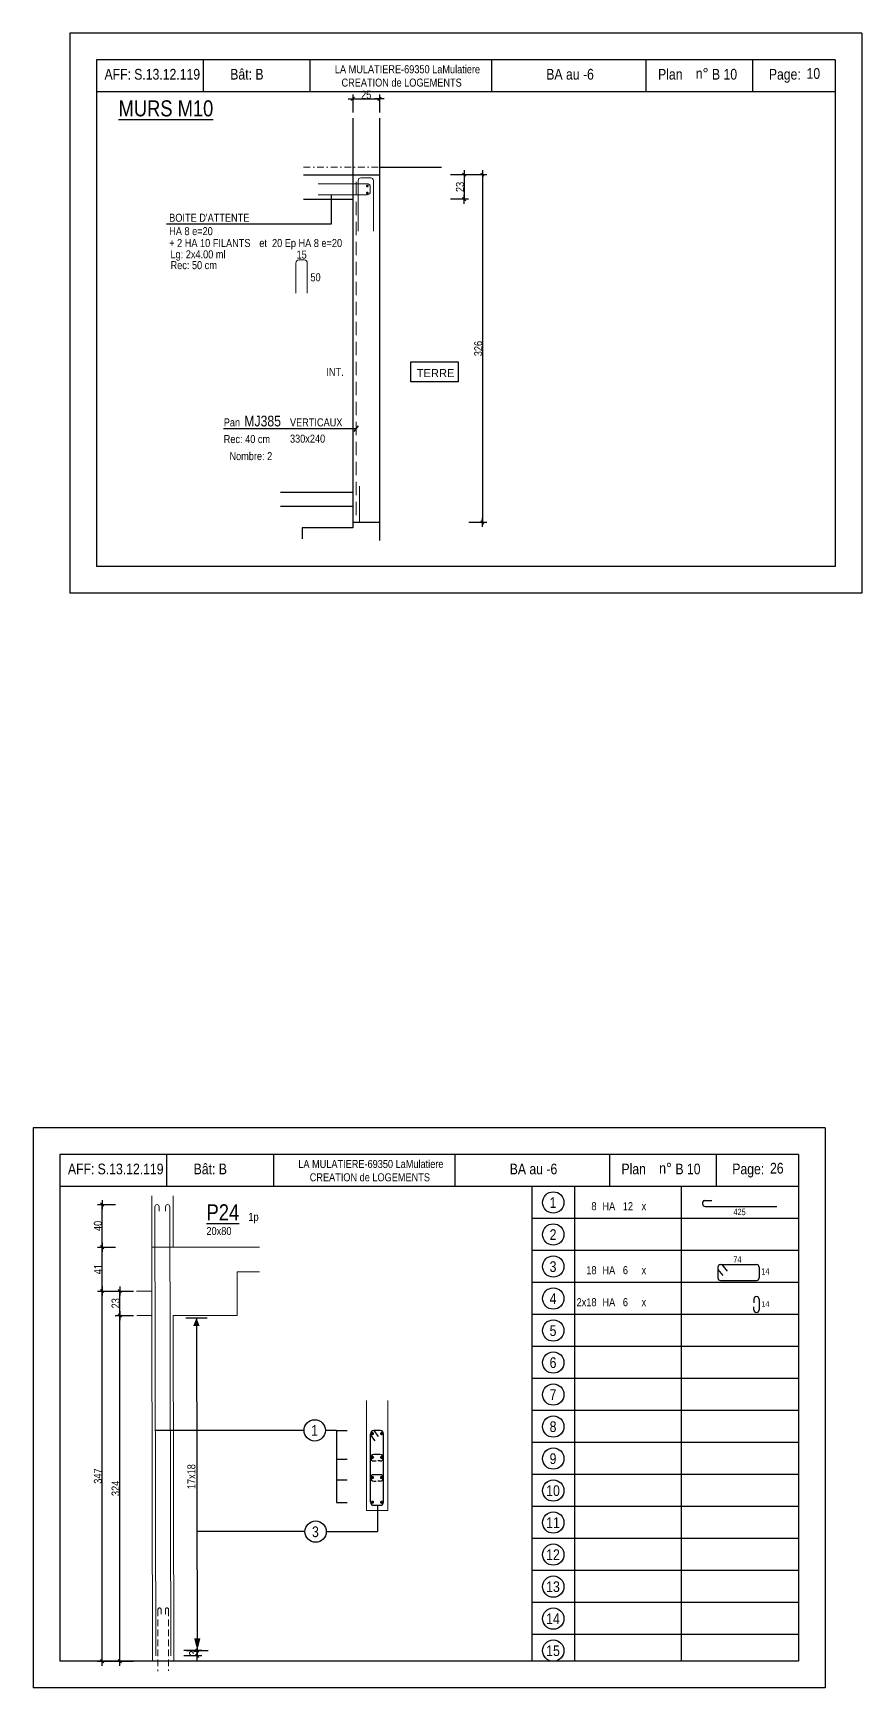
# Model space of a CAD drawing. Header units: metres. Extents: x -9927 to 45032, y -190416 to 12166.
# Drawn here: x 15233 to 16787, y -124751 to -121649 of the extents above; entities that cross this region are included whole.
import ezdxf
from ezdxf.enums import TextEntityAlignment as Align

# ---------------------------------------------------------------- set-up
doc = ezdxf.new("R2010")
doc.units = ezdxf.units.M
doc.header["$PDMODE"] = 65
doc.linetypes.add('CACHE2', pattern=[0.1875, 0.125, -0.0625])
doc.linetypes.add('TIRETPT2', pattern=[12.7, 6.35, -3.175, 0, -3.175])
for name, color, linetype in [('01_cote_gen', 4, 'Continuous'), ('01_fenetres', 171, 'Continuous'), ('01_linteaux', 3, 'Continuous'), ('01_murs_coup', 5, 'Continuous'), ('01_sem', 42, 'Continuous'), ('01_texte', 230, 'Continuous'), ('AA_COTES', 2, 'Continuous')]:
    doc.layers.add(name, color=color, linetype=linetype)
doc.styles.add('MATTE_TXT', font='arial.ttf')
doc.styles.add('STYLE2', font='ARIALN.TTF')
doc.dimstyles.new('JB25', dxfattribs={"dimscale": 0.1, "dimtxt": 150, "dimasz": 17, "dimexe": 0.1, "dimexo": 0.1, "dimgap": 0.09, "dimtad": 1, "dimdec": 1, "dimlfac": 0.5, "dimdsep": 46, "dimtxsty": 'STYLE2', "dimblk1": 'BOND_G', "dimblk2": 'BOND_D', "dimsah": 1, "dimcen": 1.5, "dimdle": 0.01, "dimse1": 1, "dimse2": 1, "dimclrd": 4, "dimclre": 2, "dimclrt": 5, "dimadec": 0, "dimazin": 0, "dimtfac": 2.333333, "dimtdec": 1, "dimtix": 1, "dimtmove": 2, "dimatfit": 3, "dimldrblk": 'BOND_G', "dimfxl": 1, "dimtolj": 1, "dimtzin": 0, "dimarcsym": 0})

# ---------------------------------------------------------------- blocks, each defined once
blk = doc.blocks.new('BOND_G')
at = {"layer": 'AA_COTES', "color": 0}
for p, q in [((5, 0), (-5, 0)), ((1.8, 1.8), (-1.8, -1.8)), ((0, -5), (0, 15))]:
    blk.add_line(p, q, dxfattribs=at)
blk = doc.blocks.new('BOND_D')
at = {"layer": 'AA_COTES', "color": 0}
for p, q in [((5, 0), (-5, 0)), ((-1.8, -1.8), (1.8, 1.8)), ((0, 5), (0, -15))]:
    blk.add_line(p, q, dxfattribs=at)
blk = doc.blocks.new('*D1041')
at = {"layer": '01_cote_gen', "color": 4, "lineweight": -2, "transparency": 16777216}
blk.add_line((15834.4, -121772.2), (15881, -121772.2), dxfattribs=at)
at = {"layer": 'DEFPOINTS', "color": 0, "lineweight": 0, "transparency": 16777216}
for p in [(15882.7, -121772.2), (15832.7, -121848), (15882.7, -121848)]:
    blk.add_point(p, dxfattribs=at)
at = {"layer": '01_cote_gen', "color": 4, "lineweight": -2, "transparency": 16777216, "xscale": 1.7, "yscale": 1.7, "zscale": 1.7, "rotation": 180}
blk.add_blockref('BOND_G', (15832.7, -121772.2), dxfattribs=at)
at = {"layer": '01_cote_gen', "color": 4, "lineweight": -2, "transparency": 16777216, "xscale": 1.7, "yscale": 1.7, "zscale": 1.7}
blk.add_blockref('BOND_D', (15882.7, -121772.2), dxfattribs=at)
at = {"layer": '01_cote_gen', "color": 5, "lineweight": 0, "transparency": 16777216, "insert": (15857.7, -121764.5), "char_height": 15, "attachment_point": 5, "style": 'STYLE2'}
blk.add_mtext('\\A1;25', dxfattribs=at)
blk = doc.blocks.new('*D1042')
at = {"layer": '01_cote_gen', "color": 4, "lineweight": -2, "transparency": 16777216}
blk.add_line((16075.5, -121916), (16075.5, -122564.5), dxfattribs=at)
at = {"layer": 'DEFPOINTS', "color": 0, "lineweight": 0, "transparency": 16777216}
for p in [(16015.8, -121914.3), (15882.7, -122566.2), (16075.5, -122566.2)]:
    blk.add_point(p, dxfattribs=at)
at = {"layer": '01_cote_gen', "color": 4, "lineweight": -2, "transparency": 16777216, "xscale": 1.7, "yscale": 1.7, "zscale": 1.7}
for name, p, rotation in [('BOND_G', (16075.5, -121914.3), 90), ('BOND_D', (16075.5, -122566.2), 270)]:
    blk.add_blockref(name, p, dxfattribs=dict(at, rotation=rotation))
at = {"layer": '01_cote_gen', "color": 5, "lineweight": 0, "transparency": 16777216, "insert": (16067.9, -122240.3), "char_height": 15, "attachment_point": 5, "rotation": 90, "style": 'STYLE2'}
blk.add_mtext('\\A1;326', dxfattribs=at)
blk = doc.blocks.new('*D1043')
at = {"layer": '01_cote_gen', "color": 4, "lineweight": -2, "transparency": 16777216}
blk.add_line((16041.3, -121916), (16041.3, -121958.6), dxfattribs=at)
at = {"layer": 'DEFPOINTS', "color": 0, "lineweight": 0, "transparency": 16777216}
for p in [(15829, -121914.3), (15829, -121960.3), (16041.3, -121960.3)]:
    blk.add_point(p, dxfattribs=at)
at = {"layer": '01_cote_gen', "color": 4, "lineweight": -2, "transparency": 16777216, "xscale": 1.7, "yscale": 1.7, "zscale": 1.7}
for name, p, rotation in [('BOND_G', (16041.3, -121914.3), 90), ('BOND_D', (16041.3, -121960.3), 270)]:
    blk.add_blockref(name, p, dxfattribs=dict(at, rotation=rotation))
at = {"layer": '01_cote_gen', "color": 5, "lineweight": 0, "transparency": 16777216, "insert": (16033.6, -121937.3), "char_height": 15, "attachment_point": 5, "rotation": 90, "style": 'STYLE2'}
blk.add_mtext('\\A1;23', dxfattribs=at)
blk = doc.blocks.new('*D1108')
at = {"layer": '01_cote_gen', "color": 4, "linetype": 'Continuous', "lineweight": -2, "transparency": 16777216}
blk.add_line((15362.6, -124699.5), (15362.6, -124008.8), dxfattribs=at)
at = {"layer": 'DEFPOINTS', "color": 0, "linetype": 'Continuous', "lineweight": 0, "transparency": 16777216}
for p in [(15362.6, -124007.1), (15495.6, -124007.1), (15457.3, -124701.2)]:
    blk.add_point(p, dxfattribs=at)
at = {"layer": '01_cote_gen', "color": 4, "linetype": 'Continuous', "lineweight": -2, "transparency": 16777216, "xscale": 1.7, "yscale": 1.7, "zscale": 1.7}
for name, p, rotation in [('BOND_D', (15362.6, -124007.1), 90), ('BOND_G', (15362.6, -124701.2), 270)]:
    blk.add_blockref(name, p, dxfattribs=dict(at, rotation=rotation))
at = {"layer": '01_cote_gen', "color": 5, "linetype": 'Continuous', "lineweight": 0, "transparency": 16777216, "insert": (15354.9, -124354.1), "char_height": 15, "attachment_point": 5, "rotation": 90, "style": 'STYLE2'}
blk.add_mtext('\\A1;347', dxfattribs=at)
blk = doc.blocks.new('*D1109')
at = {"layer": '01_cote_gen', "color": 4, "linetype": 'Continuous', "lineweight": -2, "transparency": 16777216}
blk.add_line((15395.8, -124051.4), (15395.8, -124008.8), dxfattribs=at)
at = {"layer": 'DEFPOINTS', "color": 0, "linetype": 'Continuous', "lineweight": 0, "transparency": 16777216}
for p in [(15395.8, -124007.1), (15544, -124007.1), (15553.1, -124053.1)]:
    blk.add_point(p, dxfattribs=at)
at = {"layer": '01_cote_gen', "color": 4, "linetype": 'Continuous', "lineweight": -2, "transparency": 16777216, "xscale": 1.7, "yscale": 1.7, "zscale": 1.7}
for name, p, rotation in [('BOND_D', (15395.8, -124007.1), 90), ('BOND_G', (15395.8, -124053.1), 270)]:
    blk.add_blockref(name, p, dxfattribs=dict(at, rotation=rotation))
at = {"layer": '01_cote_gen', "color": 5, "linetype": 'Continuous', "lineweight": 0, "transparency": 16777216, "insert": (15388.1, -124030.1), "char_height": 15, "attachment_point": 5, "rotation": 90, "style": 'STYLE2'}
blk.add_mtext('\\A1;23', dxfattribs=at)
blk = doc.blocks.new('*D1110')
at = {"layer": '01_cote_gen', "color": 4, "linetype": 'Continuous', "lineweight": -2, "transparency": 16777216}
blk.add_line((15395.8, -124699.5), (15395.8, -124054.8), dxfattribs=at)
at = {"layer": 'DEFPOINTS', "color": 0, "linetype": 'Continuous', "lineweight": 0, "transparency": 16777216}
for p in [(15395.8, -124053.1), (15402.6, -124053.1), (15413.9, -124701.2)]:
    blk.add_point(p, dxfattribs=at)
at = {"layer": '01_cote_gen', "color": 4, "linetype": 'Continuous', "lineweight": -2, "transparency": 16777216, "xscale": 1.7, "yscale": 1.7, "zscale": 1.7}
for name, p, rotation in [('BOND_D', (15395.8, -124053.1), 90), ('BOND_G', (15395.8, -124701.2), 270)]:
    blk.add_blockref(name, p, dxfattribs=dict(at, rotation=rotation))
at = {"layer": '01_cote_gen', "color": 5, "linetype": 'Continuous', "lineweight": 0, "transparency": 16777216, "insert": (15388.1, -124377.1), "char_height": 15, "attachment_point": 5, "rotation": 90, "style": 'STYLE2'}
blk.add_mtext('\\A1;324', dxfattribs=at)
blk = doc.blocks.new('*D1111')
at = {"layer": '01_cote_gen', "color": 4, "linetype": 'Continuous', "lineweight": -2, "transparency": 16777216}
blk.add_line((15541.2, -124682.9), (15541.2, -124689.5), dxfattribs=at)
at = {"layer": 'DEFPOINTS', "color": 0, "linetype": 'Continuous', "lineweight": 0, "transparency": 16777216}
for p in [(15491.3, -124691.2), (15534.3, -124681.2), (15541.2, -124691.2)]:
    blk.add_point(p, dxfattribs=at)
at = {"layer": '01_cote_gen', "color": 4, "linetype": 'Continuous', "lineweight": -2, "transparency": 16777216, "xscale": 1.7, "yscale": 1.7, "zscale": 1.7}
for name, p, rotation in [('BOND_G', (15541.2, -124681.2), 90), ('BOND_D', (15541.2, -124691.2), 270)]:
    blk.add_blockref(name, p, dxfattribs=dict(at, rotation=rotation))
at = {"layer": '01_cote_gen', "color": 5, "linetype": 'Continuous', "lineweight": 0, "transparency": 16777216, "insert": (15533.5, -124686.2), "char_height": 15, "attachment_point": 5, "rotation": 90, "style": 'STYLE2'}
blk.add_mtext('\\A1;3', dxfattribs=at)
blk = doc.blocks.new('*D1106')
at = {"layer": '01_cote_gen', "color": 4, "lineweight": -2, "transparency": 16777216}
blk.add_line((15362.6, -124005.4), (15362.6, -123926.8), dxfattribs=at)
at = {"layer": 'DEFPOINTS', "color": 0, "lineweight": 0, "transparency": 16777216}
for p in [(15362.6, -123925.1), (15455.6, -123925.1), (15455.6, -124007.1)]:
    blk.add_point(p, dxfattribs=at)
at = {"layer": '01_cote_gen', "color": 4, "lineweight": -2, "transparency": 16777216, "xscale": 1.7, "yscale": 1.7, "zscale": 1.7}
for name, p, rotation in [('BOND_D', (15362.6, -123925.1), 90), ('BOND_G', (15362.6, -124007.1), 270)]:
    blk.add_blockref(name, p, dxfattribs=dict(at, rotation=rotation))
at = {"layer": '01_cote_gen', "color": 5, "lineweight": 0, "transparency": 16777216, "insert": (15355.1, -123966.1), "char_height": 15, "attachment_point": 5, "rotation": 90, "style": 'STYLE2'}
blk.add_mtext('\\A1;41', dxfattribs=at)
blk = doc.blocks.new('*D1107')
at = {"layer": '01_cote_gen', "color": 4, "lineweight": -2, "transparency": 16777216}
blk.add_line((15362.6, -123923.4), (15362.6, -123846.8), dxfattribs=at)
at = {"layer": 'DEFPOINTS', "color": 0, "lineweight": 0, "transparency": 16777216}
for p in [(15362.6, -123845.1), (15455.6, -123845.1), (15385, -123925.1)]:
    blk.add_point(p, dxfattribs=at)
at = {"layer": '01_cote_gen', "color": 4, "lineweight": -2, "transparency": 16777216, "xscale": 1.7, "yscale": 1.7, "zscale": 1.7}
for name, p, rotation in [('BOND_D', (15362.6, -123845.1), 90), ('BOND_G', (15362.6, -123925.1), 270)]:
    blk.add_blockref(name, p, dxfattribs=dict(at, rotation=rotation))
at = {"layer": '01_cote_gen', "color": 5, "lineweight": 0, "transparency": 16777216, "insert": (15354.9, -123885.1), "char_height": 15, "attachment_point": 5, "rotation": 90, "style": 'STYLE2'}
blk.add_mtext('\\A1;40', dxfattribs=at)

msp = doc.modelspace()

# ---------------------------------------------------------------- linework, layer by layer
at = {"layer": '01_cote_gen', "color": 2, "linetype": 'CACHE2', "lineweight": 0, "ltscale": 100}
for p, q in [((15467.27, -124604.15), (15467.27, -124719.72)), ((15473.27, -124604.15), (15473.27, -124613.13)), ((15481.27, -124604.15), (15481.27, -124613.13)), ((15487.27, -124604.15), (15487.27, -124718.87))]:
    msp.add_line(p, q, dxfattribs=at)
for centre in [(15470.27, -124604.15), (15484.27, -124604.15)]:
    msp.add_arc(centre, 3, 0, 180, dxfattribs=at)
at = {"layer": '01_fenetres', "ltscale": 30}
for p, q in [((15351.95, -121698.89), (15351.95, -122648.89)), ((15351.95, -121698.89), (15351.95, -122648.89)), ((15351.95, -121698.89), (15351.95, -122648.89)), ((16736.95, -121698.89), (15351.95, -121698.89)), ((15551.95, -121698.89), (15551.95, -121758.89)), ((15752.34, -121698.89), (15752.34, -121758.89)), ((16092.51, -121698.89), (16092.51, -121758.89)), ((16382.81, -121758.89), (16382.81, -121698.89)), ((16582.81, -121758.89), (16582.81, -121698.89)), ((16736.95, -121698.89), (16736.95, -122648.89)), ((16736.95, -121758.89), (15351.95, -121758.89)), ((16736.95, -122648.89), (15351.95, -122648.89)), ((15283.38, -123751.15), (15283.38, -124701.15)), ((15283.38, -123751.15), (15283.38, -124701.15)), ((15283.38, -123751.15), (15283.38, -124701.15)), ((16668.38, -123751.15), (15283.38, -123751.15)), ((15483.38, -123751.15), (15483.38, -123811.15)), ((15683.77, -123751.15), (15683.77, -123811.15)), ((16023.95, -123751.15), (16023.95, -123811.15)), ((16314.25, -123811.15), (16314.25, -123751.15)), ((16514.25, -123811.15), (16514.25, -123751.15)), ((16668.38, -123751.15), (16668.38, -124701.15)), ((16668.38, -123811.15), (15283.38, -123811.15)), ((16668.38, -124701.15), (15283.38, -124701.15))]:
    msp.add_line(p, q, dxfattribs=at)
at = {"layer": '01_linteaux', "linetype": 'Continuous'}
for p, q in [((16491.92, -123837.41), (16505.66, -123837.41)), ((16493.15, -123848.39), (16627.47, -123848.39)), ((16516.83, -123962.68), (16516.83, -123982.3)), ((16521.83, -123957.68), (16589.41, -123957.68)), ((16524.52, -123957.68), (16534.5, -123969.99)), ((16594.41, -123962.68), (16594.41, -123982.3)), ((16516.83, -123966.82), (16526.02, -123978.16)), ((16521.83, -123987.3), (16589.41, -123987.3)), ((16584.41, -124022.68), (16584.41, -124029.06)), ((16594.41, -124022.68), (16594.41, -124042.3)), ((16584.41, -124042.3), (16584.41, -124036.45))]:
    msp.add_line(p, q, dxfattribs=at)
for centre, start, end in [((16493.03, -123842.28), 102.77382, 192.77382), ((16493.15, -123843.39), 180, 270), ((16521.83, -123962.68), 90, 180), ((16589.41, -123962.68), 0, 90), ((16521.83, -123982.3), 180, 270), ((16589.41, -123982.3), 270, 0), ((16589.41, -124022.68), 90, 180), ((16589.41, -124022.68), 0, 90), ((16589.41, -124042.3), 180, 270), ((16589.41, -124042.3), 270, 0)]:
    msp.add_arc(centre, 5, start, end, dxfattribs=at)
at = {"layer": '01_murs_coup'}
for p, q in [((15832.72, -121808.66), (15832.72, -122566.24)), ((15882.72, -121808.66), (15882.72, -122600.29)), ((15740.29, -121914.31), (15882.72, -121914.31)), ((15882.72, -121900.31), (15998.83, -121900.31)), ((15740.29, -121960.31), (15832.72, -121960.31)), ((15832.72, -122510.24), (15697.12, -122510.24)), ((15832.72, -122536.24), (15697.12, -122536.24)), ((15882.72, -122566.24), (15832.72, -122566.24)), ((15832.72, -122566.24), (15832.72, -122576.24)), ((15737.79, -122576.24), (15737.79, -122596.81)), ((15832.72, -122576.24), (15737.79, -122576.24))]:
    msp.add_line(p, q, dxfattribs=at)
at = {"layer": '01_sem', "color": 2, "linetype": 'TIRETPT2', "lineweight": 0, "ltscale": 2}
for p in [(15740.29, -121900.31), (15882.72, -121914.31)]:
    msp.add_line(p, (15882.72, -121900.31), dxfattribs=at)
at = {"layer": '01_sem', "color": 2, "lineweight": 0, "ltscale": 7}
for p, q in [((15859.42, -121931.31), (15767.88, -121931.31)), ((15842.72, -121925.31), (15842.72, -122020.31)), ((15847.72, -121920.31), (15866.22, -121920.31)), ((15866.22, -121920.31), (15864.22, -121920.31)), ((15865.42, -121937.31), (15865.42, -121946)), ((15871.22, -121925.31), (15871.22, -122020.31)), ((15859.42, -121952), (15767.88, -121952)), ((15732.04, -122074.23), (15732.04, -122074.23)), ((15732.04, -122074.23), (15741.38, -122074.23)), ((15726.04, -122080.23), (15726.04, -122136.38)), ((15747.38, -122080.23), (15747.38, -122136.38)), ((15844.94, -122498.24), (15844.94, -122566.24)), ((15455.64, -123925.08), (15455.64, -123828.82)), ((15495.64, -123925.08), (15495.64, -123828.82)), ((15461.64, -123849.08), (15463.27, -124691.15)), ((15469.64, -123849.08), (15469.64, -123857.48)), ((15481.64, -123849.08), (15481.64, -123857.48)), ((15489.64, -123849.08), (15491.27, -124691.15)), ((15657.91, -123925.08), (15455.64, -123925.08)), ((15455.64, -124053.08), (15455.64, -123925.08)), ((15657.91, -123971.08), (15615.64, -123971.08)), ((15615.64, -124053.08), (15615.64, -123971.08)), ((15455.64, -124007.08), (15427.24, -124007.08)), ((15455.64, -124053.08), (15427.98, -124053.08)), ((15455.64, -124053.08), (15457.27, -124701.15)), ((15495.64, -124053.08), (15497.27, -124701.15)), ((15615.64, -124053.08), (15495.64, -124053.08)), ((15858.06, -124418.82), (15858.06, -124212.23)), ((15858.06, -124418.82), (15858.06, -124212.23)), ((15898.06, -124418.82), (15898.06, -124212.23)), ((15858.06, -124418.82), (15898.06, -124418.82)), ((15858.06, -124418.82), (15898.06, -124418.82)), ((15534.82, -124701.15), (15401.54, -124701.15))]:
    msp.add_line(p, q, dxfattribs=at)
at = {"layer": '01_sem', "color": 5, "linetype": 'CACHE2', "lineweight": 0, "ltscale": 200}
msp.add_line((15838.72, -121927.62), (15838.72, -122566.24), dxfattribs=at)
at = {"layer": '01_sem', "color": 2, "lineweight": 0, "ltscale": 7, "const_width": 2.5, "flags": 128}
for points in [[(15861.15, -121936.64, -0.7333197), (15858.65, -121934.32, -0.7333197)], [(15861.22, -121948.66, -1), (15858.72, -121948.66, -1)]]:
    msp.add_lwpolyline(points, format="xyb", close=True, dxfattribs=at)
at = {"layer": '01_sem', "color": 2, "lineweight": 0, "ltscale": 7}
for centre, radius, start, end in [((15847.72, -121925.31), 5, 90, 180), ((15859.42, -121937.31), 6, 0, 90), ((15859.42, -121946), 6, 270, 0), ((15866.22, -121925.31), 5, 0, 90), ((15732.04, -122080.23), 6, 90, 180), ((15741.38, -122080.23), 6, 0, 90), ((15465.64, -123849.08), 4, 0, 180), ((15485.64, -123849.08), 4, 0, 180)]:
    msp.add_arc(centre, radius, start, end, dxfattribs=at)
at = {"layer": '01_texte', "ltscale": 30}
for p, q in [((15301.95, -121648.89), (15301.95, -122698.89)), ((16786.95, -121648.89), (15301.95, -121648.89)), ((16786.95, -121648.89), (16786.95, -122698.89)), ((16786.95, -122698.89), (15301.95, -122698.89)), ((15233.38, -123701.15), (15233.38, -124751.15)), ((16718.38, -123701.15), (15233.38, -123701.15)), ((16718.38, -123701.15), (16718.38, -124751.15)), ((16168.38, -123811.15), (16168.38, -124701.15)), ((16248.38, -123811.15), (16248.38, -124701.15)), ((16448.38, -123811.15), (16448.38, -124701.15)), ((16668.38, -123871.15), (16168.38, -123871.15)), ((16668.38, -123931.15), (16168.38, -123931.15)), ((16668.38, -123991.15), (16168.38, -123991.15)), ((15519.37, -124057.39), (15559.69, -124057.39)), ((15539.53, -124057.39), (15541.16, -124688.03)), ((16668.38, -124051.15), (16168.38, -124051.15)), ((16668.38, -124111.15), (16168.38, -124111.15)), ((16668.38, -124171.15), (16168.38, -124171.15)), ((16668.38, -124231.15), (16168.38, -124231.15)), ((15866.06, -124402.82), (15866.06, -124274.82)), ((15884.06, -124268.82), (15872.06, -124268.82)), ((15872.06, -124268.82), (15880.05, -124279.54)), ((15890.06, -124402.82), (15890.06, -124274.82)), ((15866.06, -124277.37), (15874.05, -124288.1)), ((16668.38, -124291.15), (16168.38, -124291.15)), ((15884.06, -124313.76), (15872.06, -124313.76)), ((15872.06, -124325.76), (15876.24, -124325.76)), ((15884.06, -124325.76), (15879.87, -124325.76)), ((15884.06, -124351.44), (15872.06, -124351.44)), ((15872.06, -124363.44), (15876.24, -124363.44)), ((15884.06, -124363.44), (15879.87, -124363.44)), ((16668.38, -124351.15), (16168.38, -124351.15)), ((15872.06, -124408.82), (15884.06, -124408.82)), ((16668.38, -124411.15), (16168.38, -124411.15)), ((16668.38, -124471.15), (16168.38, -124471.15)), ((16668.38, -124531.15), (16168.38, -124531.15)), ((16668.38, -124591.15), (16168.38, -124591.15)), ((16668.38, -124651.15), (16168.38, -124651.15)), ((15521.01, -124681.15), (15561.32, -124681.15)), ((16718.38, -124751.15), (15233.38, -124751.15))]:
    msp.add_line(p, q, dxfattribs=at)
at = {"layer": '01_texte'}
for p, q in [((15792.8, -122006.41), (15792.8, -121952)), ((15483.51, -122006.41), (15792.8, -122006.41)), ((15589.98, -122390.32), (15838.72, -122390.32)), ((15842.82, -122385.04), (15834.62, -122395.59)), ((15741.37, -124268.33), (15461.64, -124268.33)), ((15801.84, -124268.33), (15781.37, -124268.33)), ((15801.84, -124268.33), (15801.84, -124403.31)), ((15801.84, -124268.33), (15821.85, -124268.33)), ((15801.84, -124322.61), (15821.85, -124322.61)), ((15801.84, -124361.3), (15821.85, -124361.3)), ((15801.84, -124403.31), (15821.85, -124403.31)), ((15878.9, -124408.82), (15878.9, -124458.22)), ((15743, -124458.22), (15541.16, -124458.22)), ((15783, -124458.22), (15878.9, -124458.22))]:
    msp.add_line(p, q, dxfattribs=at)
at = {"layer": '01_texte', "elevation": 9.99}
msp.add_lwpolyline([(15941.27, -122265.12), (16029.86, -122265.12), (16029.86, -122302.42), (15941.27, -122302.42)], close=True, dxfattribs=at)
at = {"layer": '01_texte', "ltscale": 30, "const_width": 3, "flags": 128}
for points in [[(15870.99, -124274.52, -1), (15867.99, -124274.52, -1)], [(15885.12, -124274.52, 1), (15888.12, -124274.52, 1)], [(15870.99, -124318.95, 1), (15867.99, -124318.95, 1)], [(15885.12, -124318.95, -1), (15888.12, -124318.95, -1)], [(15870.99, -124356.63, 1), (15867.99, -124356.63, 1)], [(15885.12, -124356.63, -1), (15888.12, -124356.63, -1)], [(15870.99, -124403.12, 1), (15867.99, -124403.12, 1)], [(15885.12, -124403.12, -1), (15888.12, -124403.12, -1)]]:
    msp.add_lwpolyline(points, format="xyb", close=True, dxfattribs=at)
at = {"layer": '01_texte'}
for centre in [(16208.38, -123841.15), (16208.38, -123901.15), (16208.38, -123961.15), (16208.38, -124021.15), (16208.38, -124081.15), (16208.38, -124141.15), (16208.38, -124201.15), (16208.38, -124261.15), (15761.37, -124268.33), (16208.38, -124321.15), (16208.38, -124381.15), (16208.38, -124441.15), (15763, -124458.22), (16208.38, -124501.15), (16208.38, -124561.15), (16208.38, -124621.15), (16208.38, -124681.15)]:
    msp.add_circle(centre, 20, dxfattribs=at)
at = {"layer": '01_texte', "ltscale": 30}
for centre, start, end in [((15872.06, -124274.82), 90.00091, 180), ((15884.06, -124274.82), 0, 90.00091), ((15872.06, -124319.76), 90.00091, 180), ((15872.06, -124319.76), 180, 269.99909), ((15884.06, -124319.76), 0, 90.00091), ((15884.06, -124319.76), 269.99909, 360), ((15872.06, -124357.44), 90.00091, 180), ((15872.06, -124357.44), 180, 269.99909), ((15884.06, -124357.44), 0, 90.00091), ((15884.06, -124357.44), 269.99909, 360), ((15872.06, -124402.82), 180, 270), ((15884.06, -124402.82), 270, 0)]:
    msp.add_arc(centre, 6, start, end, dxfattribs=at)
for points in [[(15539.53, -124057.39), (15533.63, -124072.46), (15539.53, -124072.46)], [(15539.53, -124057.39), (15545.43, -124072.46), (15539.53, -124072.46)], [(15541.16, -124681.15), (15535.26, -124658.08), (15541.16, -124658.08)], [(15541.16, -124681.15), (15547.06, -124658.08), (15541.16, -124658.08)]]:
    msp.add_solid(points, dxfattribs=at)

# ---------------------------------------------------------------- texts
at = {"layer": '01_texte'}
for s, height, style, p in [('AFF:', 20, 'STYLE2', (15367.24, -121736.04)), ('S.13.12.119', 20, 'STYLE2', (15422.91, -121736.04)), ('Bât: B', 20, 'STYLE2', (15602.88, -121736.04)), ('LA MULATIERE-69350 LaMulatiere', 15, 'STYLE2', (15799.04, -121724.17)), ('BA au -6', 20, 'STYLE2', (16195.34, -121736.04)), ('Plan', 20, 'STYLE2', (16404.86, -121736.04)), ('n%%D', 20, 'STYLE2', (16475.54, -121734.6)), ('B 10', 20, 'STYLE2', (16505.89, -121736.04)), ('Page:', 20, 'STYLE2', (16612.53, -121736.04)), ('10', 20, 'STYLE2', (16683.21, -121734.6)), ('CREATION de LOGEMENTS', 15, 'STYLE2', (15811.52, -121749.17)), ('%%UMURS M10', 30, 'STYLE2', (15393.58, -121804.96)), ("BOITE D'ATTENTE", 15, 'STYLE2', (15488.51, -122002.54)), ('+ 2 HA 10 FILANTS', 15, 'STYLE2', (15488.51, -122049.99)), ('HA 8 e=20', 15, 'STYLE2', (15488.51, -122027.69)), ('et  20 Ep HA 8 e=20', 15, 'STYLE2', (15657.35, -122049.99)), ('Lg: 2x4.00 ml', 15, 'STYLE2', (15490.9, -122071.12)), ('15', 15, 'STYLE2', (15727.18, -122071.64)), ('Rec: 50 cm', 15, 'STYLE2', (15491.05, -122091.41)), ('50', 15, 'STYLE2', (15753.26, -122114.12)), ('INT.', 15, 'STYLE2', (15783.12, -122291.62)), ('TERRE', 15, 'MATTE_TXT', (15952.31, -122293.72, 9.99)), (' Pan    ', 15, 'STYLE2', (15585.99, -122386.2)), ('MJ385', 20, 'STYLE2', (15629.22, -122386.2)), ('VERTICAUX', 15, 'STYLE2', (15714.92, -122386.2)), ('Rec: 40 cm', 15, 'STYLE2', (15590.74, -122417.48)), ('330x240', 15, 'STYLE2', (15714.92, -122416.66)), ('Nombre: 2', 15, 'STYLE2', (15601.44, -122449.39)), ('AFF:', 20, 'STYLE2', (15298.68, -123788.31)), ('S.13.12.119', 20, 'STYLE2', (15354.34, -123788.31)), ('Bât: B', 20, 'STYLE2', (15534.32, -123788.31)), ('LA MULATIERE-69350 LaMulatiere', 15, 'STYLE2', (15730.47, -123776.44)), ('BA au -6', 20, 'STYLE2', (16126.77, -123788.31)), ('Plan', 20, 'STYLE2', (16336.29, -123788.31)), ('n%%D', 20, 'STYLE2', (16406.98, -123786.86)), ('B 10', 20, 'STYLE2', (16437.32, -123788.31)), ('Page:', 20, 'STYLE2', (16543.96, -123788.31)), ('26', 20, 'STYLE2', (16614.65, -123786.86)), ('CREATION de LOGEMENTS', 15, 'STYLE2', (15751.95, -123801.44)), ('HA', 15, 'STYLE2', (16300.67, -123855.56)), ('12', 15, 'STYLE2', (16338.84, -123855.56)), ('%%UP24', 30, 'STYLE2', (15558.54, -123874.55)), ('1p', 15, 'STYLE2', (15637.03, -123875.64)), ('425', 12, 'STYLE2', (16546.21, -123864.89)), ('20x80', 15, 'STYLE2', (15558.35, -123902.16)), ('HA', 15, 'STYLE2', (16300.67, -123975.56)), ('6', 15, 'STYLE2', (16338.84, -123975.56)), ('74', 12, 'STYLE2', (16545.89, -123954.13)), ('14', 12, 'STYLE2', (16598.4, -123976.34)), ('HA', 15, 'STYLE2', (16300.67, -124035.56)), ('6', 15, 'STYLE2', (16338.84, -124035.56)), ('14', 10, 'STYLE2', (16598.4, -124036.34))]:
    msp.add_text(s, height=height, dxfattribs=dict(at, style=style)).set_placement(p)
at = {"layer": '01_texte', "style": 'STYLE2'}
for s, p in [('1', (16207.98, -123841.38)), ('2', (16207.98, -123901.38)), ('3', (16207.98, -123961.38)), ('4', (16207.98, -124021.38)), ('5', (16207.98, -124081.38)), ('6', (16207.98, -124141.38)), ('7', (16207.98, -124201.38)), ('1', (15760.96, -124268.56)), ('8', (16207.98, -124261.38)), ('9', (16207.98, -124321.38)), ('10', (16207.98, -124381.38)), ('11', (16207.98, -124441.38)), ('3', (15762.59, -124458.45)), ('12', (16207.98, -124501.38)), ('13', (16207.98, -124561.38)), ('14', (16207.98, -124621.38)), ('15', (16207.98, -124681.38))]:
    msp.add_text(s, height=20, dxfattribs=at).set_placement(p, align=Align.MIDDLE_CENTER)
for s, p in [('8', (16289.47, -123855.56)), ('18', (16289.47, -123975.56)), ('2x18', (16289.47, -124035.56))]:
    msp.add_text(s, height=15, dxfattribs=at).set_placement(p, align=Align.RIGHT)
for p in [(16378.25, -123855.56), (16378.25, -123975.56), (16378.25, -124035.56)]:
    msp.add_text('x', height=15, dxfattribs=at).set_placement(p, align=Align.CENTER)
msp.add_text('17x18', height=15, rotation=90, dxfattribs=at).set_placement((15537.56, -124378.51))

# ---------------------------------------------------------------- dimensions: what is measured, and where the dimension line sits
at = {"layer": '01_cote_gen', "lineweight": 0}
dim = msp.add_linear_dim(base=(15882.72, -121772.19), p1=(15832.72, -121847.95), p2=(15882.72, -121847.95), dimstyle='JB25', dxfattribs=at)
dim.commit()
dim.dimension.update_dxf_attribs({"geometry": '*D1041', "text_midpoint": (15857.72, -121764.52)})
for base, p1, p2, picture, middle in [((16041.28, -121960.31), (15828.99, -121914.31), (15828.99, -121960.31), '*D1043', (16033.61, -121937.31)), ((16075.54, -122566.24), (16015.78, -121914.31), (15882.72, -122566.24), '*D1042', (16067.87, -122240.27)), ((15362.6, -123845.08), (15384.96, -123925.08), (15455.64, -123845.08), '*D1107', (15354.93, -123885.08)), ((15362.6, -123925.08), (15455.64, -124007.08), (15455.64, -123925.08), '*D1106', (15355.06, -123966.08))]:
    dim = msp.add_linear_dim(base=base, p1=p1, p2=p2, angle=90, dimstyle='JB25', dxfattribs=at)
    dim.commit()
    dim.dimension.update_dxf_attribs({"geometry": picture, "text_midpoint": middle})
at = {"layer": '01_cote_gen', "linetype": 'Continuous', "lineweight": 0}
for base, p1, p2, picture, middle in [((15362.6, -124007.08), (15457.27, -124701.15), (15495.64, -124007.08), '*D1108', (15354.93, -124354.12)), ((15395.78, -124007.08), (15553.06, -124053.08), (15544, -124007.08), '*D1109', (15388.11, -124030.08)), ((15395.78, -124053.08), (15413.9, -124701.15), (15402.65, -124053.08), '*D1110', (15388.11, -124377.12))]:
    dim = msp.add_linear_dim(base=base, p1=p1, p2=p2, angle=90, dimstyle='JB25', dxfattribs=at)
    dim.commit()
    dim.dimension.update_dxf_attribs({"geometry": picture, "text_midpoint": middle})
dim = msp.add_linear_dim(base=(15541.16, -124691.15), p1=(15534.34, -124681.15), p2=(15491.27, -124691.15), angle=90, text='3', dimstyle='JB25', dxfattribs=at)
dim.commit()
dim.dimension.update_dxf_attribs({"geometry": '*D1111', "text_midpoint": (15533.5, -124686.15)})

doc.saveas('drawing.dxf')
